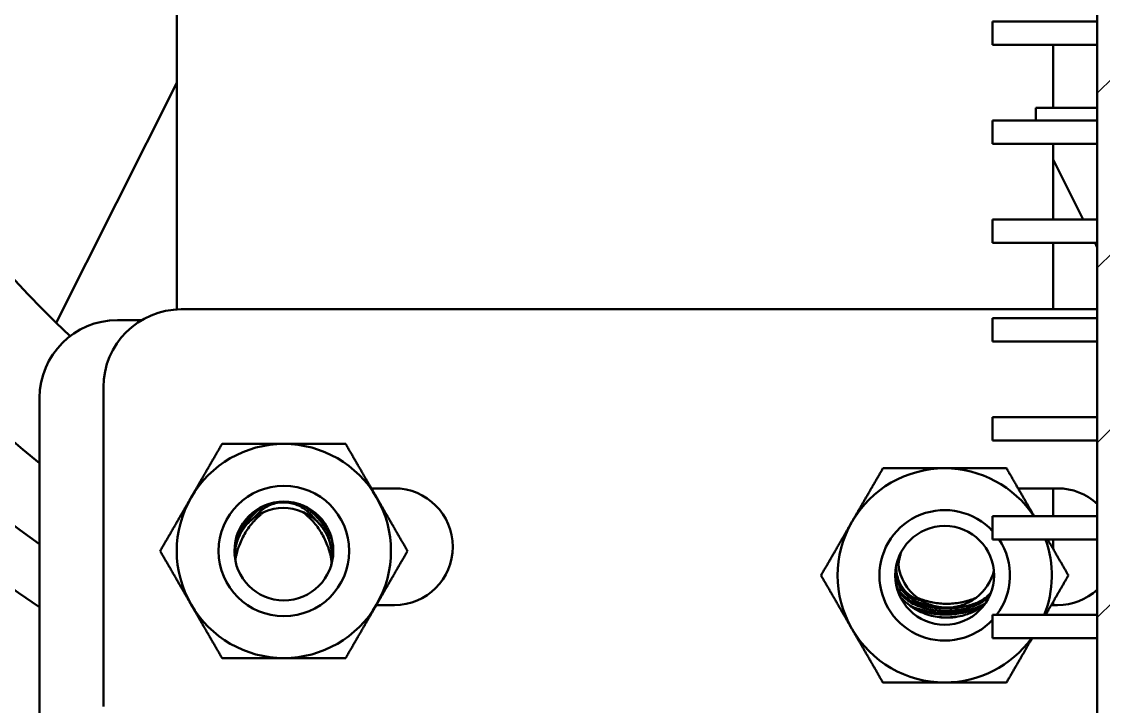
# Model space of a CAD drawing. Header units: millimetres. Extents: x -232 to 1390, y -69 to 653.
# Drawn here: x 394.4 to 422.18, y 105.43 to 123.02 of the extents above; entities that cross this region are included whole.
import ezdxf

# ---------------------------------------------------------------- set-up
doc = ezdxf.new("R2010")
doc.units = ezdxf.units.MM
doc.layers.add('Видимый контур (ГОСТ)', color=7, linetype='Continuous', lineweight=50)
doc.layers.add('Штриховка (ГОСТ)', color=7, linetype='Continuous', lineweight=18)

msp = doc.modelspace()

# ---------------------------------------------------------------- hatches: boundary and pattern name
at = {"layer": 'Штриховка (ГОСТ)'}
h = msp.add_hatch(dxfattribs=at)
h.set_pattern_fill('ANSI31', color=256, scale=25.4, style=0)
h.set_pattern_definition([(45, (0, 0), (-2.245064, 2.245064), [])])
h.paths.add_polyline_path([(422.025, 190.452), (422.437, 190.452), (422.437, 191.571), (422.437, 193.694), (422.437, 196.222), (422.437, 200.148), (422.437, 204.482), (422.437, 204.982), (422.025, 204.982)])
h.paths.add_polyline_path([(422.437, 189.491), (422.025, 189.491), (422.025, 54.987), (422.437, 54.987), (422.437, 76.721), (422.437, 77.221), (422.437, 78.721), (422.437, 79.221), (422.437, 188.271)])

# ---------------------------------------------------------------- linework, layer by layer
at = {"layer": 'Видимый контур (ГОСТ)'}
for p, q in [((422.025, 189.491), (422.025, 54.987)), ((398.389, 115.63), (398.389, 138.731)), ((419.337, 123.021), (422.025, 123.021)), ((419.337, 122.421), (419.337, 123.021)), ((419.337, 122.421), (422.025, 122.421)), ((420.889, 122.421), (420.889, 120.808)), ((398.389, 121.445), (395.294, 115.283)), ((420.447, 120.481), (420.447, 120.808)), ((420.447, 120.808), (422.025, 120.808)), ((419.337, 120.481), (422.025, 120.481)), ((419.337, 119.881), (419.337, 120.481)), ((419.337, 119.881), (422.025, 119.881)), ((420.889, 119.881), (420.889, 117.941)), ((420.889, 119.484), (421.664, 117.941)), ((419.337, 117.941), (422.025, 117.941)), ((419.337, 117.341), (419.337, 117.941)), ((419.337, 117.341), (422.025, 117.341)), ((420.889, 117.341), (420.889, 115.633)), ((421.966, 117.341), (422.025, 117.223)), ((422.025, 115.633), (398.504, 115.633)), ((397.485, 115.355), (396.864, 115.355)), ((419.337, 115.401), (422.025, 115.401)), ((419.337, 114.801), (419.337, 115.401)), ((419.337, 114.801), (422.025, 114.801)), ((396.504, 113.633), (396.504, 105.433)), ((394.864, 113.355), (394.864, 105.155)), ((419.337, 112.861), (422.025, 112.861)), ((419.337, 112.261), (419.337, 112.861)), ((419.337, 112.261), (422.025, 112.261)), ((403.383, 111.033), (403.974, 111.033)), ((419.991, 111.033), (421.004, 111.033)), ((420.889, 111.033), (420.889, 110.321)), ((419.337, 110.321), (422.025, 110.321)), ((419.337, 109.721), (419.337, 110.321)), ((419.337, 109.721), (422.025, 109.721)), ((420.889, 109.721), (420.889, 109.478)), ((420.889, 108.118), (420.889, 108.033)), ((403.974, 108.033), (403.509, 108.033)), ((419.119, 108.033), (419.118, 108.033)), ((419.337, 107.781), (422.025, 107.781)), ((419.337, 107.181), (419.337, 107.781)), ((421.004, 108.033), (420.84, 108.033)), ((419.337, 107.181), (422.025, 107.181))]:
    msp.add_line(p, q, dxfattribs=at)
for centre, radius in [((401.137, 109.424), 1.676), ((401.137, 109.424), 1.269), ((418.106, 108.798), 1.269)]:
    msp.add_circle(centre, radius, dxfattribs=at)
for centre, radius, start, end in [((409.147, 129.708), 33, 100.4764, 250.9747), ((409.147, 129.708), 26, 60.3085, 236.678), ((409.147, 129.708), 24.668, 58.528, 234.6189), ((409.147, 129.708), 23, 62.4231, 231.611), ((409.147, 129.708), 20, 49.9146, 227.5691), ((398.504, 113.633), 2, 90, 180), ((396.864, 113.355), 2, 90, 180), ((401.137, 109.424), 2.75, 90, 150), ((401.137, 109.424), 2.75, 30, 90), ((418.106, 108.798), 2.75, 90, 150), ((418.106, 108.798), 2.75, 33.6368, 90), ((403.974, 109.533), 1.5, 270, 90), ((421.004, 109.533), 1.5, 47.0622, 90), ((401.137, 109.424), 2.75, 150, 210), ((401.137, 109.424), 2.75, 330, 30), ((401.123, 109.282), 1.25, 67.0893, 112.9094), ((418.106, 108.798), 1.676, 42.7745, 317.2255), ((418.106, 108.798), 2.75, 150, 210), ((418.106, 108.798), 1.676, 322.6588, 33.4245), ((418.106, 108.798), 2.75, 338.3023, 19.6179), ((401.123, 109.282), 1.25, 350.1795, 352.9127), ((418.157, 109.219), 1.25, 187.0907, 232.9306), ((418.157, 109.219), 1.25, 307.0706, 346.007), ((421.004, 109.533), 1.5, 270, 312.9378), ((401.137, 109.424), 2.75, 210, 270), ((401.137, 109.424), 2.75, 270, 330), ((418.106, 108.798), 2.75, 210, 270), ((418.106, 108.798), 2.75, 270, 323.9925)]:
    msp.add_arc(centre, radius, start, end, dxfattribs=at)
for centre, major_axis, ratio, start_param, end_param in [((417.433, 108.232), (-0.576, 0.386), 0.431528, 1.449239, 1.596736), ((418.197, 109.284), (-1.35, -0.863), 0.972787, 0.870366, 0.989418)]:
    msp.add_ellipse(centre, major_axis=major_axis, ratio=ratio, start_param=start_param, end_param=end_param, dxfattribs=at)
for points, weights in [([(399.549, 112.174), (399.123, 111.437), (398.755, 110.799)], [2.49650608845, 2.68961150783, 2.68961150783]), ([(401.137, 112.174), (400.4, 112.174), (399.549, 112.174)], [2.68961150783, 2.68961150783, 2.49650609072]), ([(402.724, 112.174), (401.873, 112.174), (401.137, 112.174)], [2.49650608826, 2.68961150772, 2.68961150772]), ([(403.518, 110.799), (403.15, 111.437), (402.724, 112.174)], [2.68961150772, 2.68961150772, 2.49650609092]), ([(416.519, 111.548), (416.093, 110.811), (415.725, 110.173)], [2.49650608845, 2.68961150783, 2.68961150783]), ([(418.106, 111.548), (417.37, 111.548), (416.519, 111.548)], [2.68961150783, 2.68961150783, 2.49650609072]), ([(419.694, 111.548), (418.843, 111.548), (418.106, 111.548)], [2.49650608826, 2.68961150772, 2.68961150772]), ([(420.402, 110.321), (420.073, 110.891), (419.694, 111.548)], [2.68700930259, 2.66719499805, 2.49650609092]), ([(398.755, 110.799), (398.387, 110.161), (397.961, 109.424)], [2.68961150783, 2.68961150783, 2.49650609114]), ([(404.312, 109.424), (403.887, 110.161), (403.518, 110.799)], [2.49650608984, 2.68961150778, 2.68961150778]), ([(415.725, 110.173), (415.356, 109.535), (414.931, 108.798)], [2.68961150783, 2.68961150783, 2.49650609114]), ([(421.282, 108.798), (420.999, 109.289), (420.749, 109.721)], [2.49650608984, 2.62187150442, 2.66584879773]), ([(397.961, 109.424), (398.387, 108.687), (398.755, 108.049)], [2.49650608865, 2.68961150783, 2.68961150783]), ([(403.518, 108.049), (403.887, 108.687), (404.312, 109.424)], [2.68961150778, 2.68961150778, 2.49650609023]), ([(414.931, 108.798), (415.356, 108.061), (415.725, 107.423)], [2.49650608865, 2.68961150783, 2.68961150783]), ([(420.695, 107.781), (420.969, 108.256), (421.282, 108.798)], [2.67456202549, 2.63570291327, 2.49650609023]), ([(398.755, 108.049), (399.123, 107.411), (399.549, 106.674)], [2.68961150783, 2.68961150783, 2.4965060901]), ([(402.724, 106.674), (403.15, 107.411), (403.518, 108.049)], [2.49650608826, 2.68961150783, 2.68961150783]), ([(415.725, 107.423), (416.093, 106.785), (416.519, 106.048)], [2.68961150783, 2.68961150783, 2.4965060901]), ([(419.694, 106.048), (420.044, 106.654), (420.349, 107.181)], [2.49650608826, 2.65313508498, 2.68272133651]), ([(399.549, 106.674), (400.4, 106.674), (401.137, 106.674)], [2.49650608881, 2.68961150783, 2.68961150783]), ([(401.137, 106.674), (401.873, 106.674), (402.724, 106.674)], [2.68961150783, 2.68961150783, 2.49650609093]), ([(416.519, 106.048), (417.37, 106.048), (418.106, 106.048)], [2.49650608881, 2.68961150783, 2.68961150783]), ([(418.106, 106.048), (418.843, 106.048), (419.694, 106.048)], [2.68961150783, 2.68961150783, 2.49650609093])]:
    msp.add_rational_spline(points, weights, degree=2, dxfattribs=at)
for points, knots in [([(400.195, 110.186), (400.265, 110.273), (400.36, 110.377), (400.526, 110.511), (400.595, 110.565), (400.696, 110.614)], [-0.2370297, -0.2370297, -0.2370297, -0.2370297, -0.0834002, -0.0834002, -0.0448901, -0.0448901, -0.0448901, -0.0448901]), ([(401.123, 110.673), (401.056, 110.672), (400.99, 110.664), (400.866, 110.635), (400.809, 110.615), (400.64, 110.536), (400.564, 110.471), (400.514, 110.425)], [-0.04150844, -0.04150844, -0.04150844, -0.04150844, -0.03072302, -0.03072302, -0.02075512, -0.02075512, 0, 0, 0, 0]), ([(401.805, 110.383), (401.752, 110.433), (401.697, 110.481), (401.571, 110.565), (401.501, 110.6), (401.378, 110.641), (401.328, 110.654), (401.251, 110.666), (401.225, 110.669), (401.187, 110.672), (401.174, 110.672), (401.16, 110.673), (401.158, 110.673), (401.154, 110.673), (401.151, 110.673), (401.14, 110.673), (401.131, 110.673), (401.123, 110.673)], [-0.07504453, -0.07504453, -0.07504453, -0.07504453, -0.05360637, -0.05360637, -0.0305523, -0.0305523, -0.01522468, -0.01522468, -0.00758205, -0.00758205, -0.00378669, -0.00378669, -0.00331389, -0.00331389, -0.00248747, -0.00248747, -0.000001, -0.000001, -0.000001, -0.000001]), ([(401.549, 110.624), (401.56, 110.619), (401.571, 110.614), (401.631, 110.584), (401.678, 110.556), (401.781, 110.483), (401.957, 110.351), (402.166, 110.077), (402.202, 110.024), (402.237, 109.968), (402.239, 109.965), (402.244, 109.956), (402.248, 109.949), (402.26, 109.929), (402.268, 109.916), (402.315, 109.833), (402.348, 109.765), (402.375, 109.701)], [-0.8232486, -0.8232486, -0.8232486, -0.8232486, -0.7991493, -0.7991493, -0.6859391, -0.6859391, -0.5471376, -0.5471376, -0.5159077, -0.5159077, -0.5144482, -0.5144482, -0.5106253, -0.5106253, -0.503119, -0.503119, -0.4640285, -0.4640285, -0.4640285, -0.4640285]), ([(400.637, 110.433), (400.583, 110.41), (400.539, 110.389), (400.417, 110.315), (400.352, 110.269), (400.24, 110.168), (400.191, 110.118), (400.124, 110.033), (400.103, 110.004), (400.07, 109.955), (400.057, 109.935), (400.034, 109.896), (400.024, 109.877), (400, 109.831), (399.987, 109.804), (399.951, 109.721), (399.932, 109.665), (399.897, 109.536), (399.885, 109.465), (399.875, 109.364), (399.874, 109.332), (399.873, 109.303)], [0.0000069, 0.0000069, 0.0000069, 0.0000069, 0.0250547, 0.0250547, 0.050355, 0.050355, 0.0696593, 0.0696593, 0.0788185, 0.0788185, 0.0846755, 0.0846755, 0.090226, 0.090226, 0.0977921, 0.0977921, 0.1136581, 0.1136581, 0.1352904, 0.1352904, 0.1467429, 0.1467429, 0.1467429, 0.1467429]), ([(400.376, 110.284), (400.352, 110.266), (400.327, 110.246), (400.251, 110.18), (400.199, 110.127), (400.128, 110.039), (400.106, 110.009), (400.072, 109.958), (400.059, 109.939), (400.036, 109.899), (400.026, 109.88), (400.002, 109.835), (399.989, 109.809), (399.954, 109.729), (399.935, 109.675), (399.893, 109.524), (399.879, 109.431), (399.875, 109.346)], [0.000001, 0.000001, 0.000001, 0.000001, 0.0116403, 0.0116403, 0.0360046, 0.0360046, 0.0473686, 0.0473686, 0.0544466, 0.0544466, 0.0610289, 0.0610289, 0.0698056, 0.0698056, 0.0879356, 0.0879356, 0.1220568, 0.1220568, 0.1220568, 0.1220568]), ([(400.637, 110.433), (400.627, 110.427), (400.618, 110.42), (400.609, 110.413), (400.6, 110.406), (400.592, 110.4), (400.583, 110.393), (400.572, 110.384), (400.561, 110.374), (400.55, 110.365), (400.538, 110.355), (400.527, 110.345), (400.516, 110.335), (400.498, 110.319), (400.48, 110.303), (400.462, 110.285), (400.459, 110.282), (400.455, 110.278), (400.451, 110.275), (400.434, 110.258), (400.416, 110.24), (400.4, 110.222), (400.388, 110.209), (400.376, 110.197), (400.364, 110.184), (400.361, 110.18), (400.357, 110.176), (400.353, 110.172), (400.346, 110.163), (400.338, 110.154), (400.331, 110.145), (400.254, 110.055), (400.186, 109.959), (400.127, 109.857), (400.068, 109.755), (400.019, 109.647), (399.979, 109.536), (399.976, 109.529), (399.974, 109.521), (399.971, 109.514), (399.955, 109.467), (399.94, 109.417), (399.927, 109.367), (399.92, 109.338), (399.913, 109.309), (399.907, 109.281), (399.904, 109.266), (399.901, 109.251), (399.898, 109.237), (399.896, 109.222), (399.893, 109.208), (399.891, 109.194), (399.891, 109.192), (399.89, 109.189), (399.89, 109.187)], [0.0000051, 0.0000051, 0.0000051, 0.0000051, 0.0033335, 0.0033335, 0.0033335, 0.0063292, 0.0063292, 0.0063292, 0.0102625, 0.0102625, 0.0102625, 0.0141908, 0.0141908, 0.0141908, 0.0203823, 0.0203823, 0.0203823, 0.0216541, 0.0216541, 0.0216541, 0.0278394, 0.0278394, 0.0278394, 0.0322678, 0.0322678, 0.0322678, 0.0337012, 0.0337012, 0.0337012, 0.0367146, 0.0367146, 0.0367146, 0.0677247, 0.0677247, 0.0677247, 0.0987348, 0.0987348, 0.0987348, 0.1007812, 0.1007812, 0.1007812, 0.1137941, 0.1137941, 0.1137941, 0.1212556, 0.1212556, 0.1212556, 0.1251884, 0.1251884, 0.1251884, 0.1291146, 0.1291146, 0.1291146, 0.1297439, 0.1297439, 0.1297439, 0.1297439]), ([(400.336, 110.408), (400.327, 110.399), (400.318, 110.39), (400.245, 110.311), (400.184, 110.237), (400.071, 110.079), (400.018, 109.995), (399.969, 109.905), (399.967, 109.902), (399.963, 109.894), (399.96, 109.889), (399.953, 109.875), (399.948, 109.866), (399.944, 109.858)], [-1.0872125, -1.0872125, -1.0872125, -1.0872125, -1.0643396, -1.0643396, -0.8947527, -0.8947527, -0.7197127, -0.7197127, -0.7142654, -0.7142654, -0.7035009, -0.7035009, -0.6866102, -0.6866102, -0.6866102, -0.6866102]), ([(400.514, 110.425), (400.49, 110.403), (400.466, 110.38), (400.42, 110.333), (400.398, 110.309), (400.376, 110.284)], [-0.02015417, -0.02015417, -0.02015417, -0.02015417, -0.01019932, -0.01019932, 0, 0, 0, 0]), ([(401.61, 110.433), (401.679, 110.404), (401.751, 110.369), (401.929, 110.243), (402.001, 110.176), (402.092, 110.073), (402.12, 110.037), (402.162, 109.977), (402.176, 109.956), (402.201, 109.915), (402.212, 109.897), (402.234, 109.855), (402.246, 109.832), (402.277, 109.765), (402.294, 109.721), (402.339, 109.588), (402.36, 109.49), (402.372, 109.35), (402.373, 109.315), (402.373, 109.282)], [-0.206525, -0.206525, -0.206525, -0.206525, -0.1611081, -0.1611081, -0.121763, -0.121763, -0.1027676, -0.1027676, -0.0926084, -0.0926084, -0.0840582, -0.0840582, -0.0738166, -0.0738166, -0.0544084, -0.0544084, -0.0140705, -0.0140705, -0.000001, -0.000001, -0.000001, -0.000001]), ([(402.364, 109.127), (402.363, 109.139), (402.362, 109.15), (402.36, 109.162), (402.359, 109.172), (402.357, 109.183), (402.355, 109.194), (402.353, 109.208), (402.351, 109.222), (402.348, 109.237), (402.345, 109.251), (402.342, 109.266), (402.339, 109.281), (402.334, 109.304), (402.329, 109.328), (402.323, 109.352), (402.322, 109.357), (402.32, 109.362), (402.319, 109.367), (402.313, 109.391), (402.306, 109.415), (402.299, 109.438), (402.294, 109.455), (402.289, 109.471), (402.284, 109.488), (402.282, 109.493), (402.28, 109.498), (402.279, 109.503), (402.275, 109.514), (402.271, 109.525), (402.267, 109.536), (402.228, 109.647), (402.178, 109.755), (402.119, 109.857), (402.06, 109.959), (401.992, 110.055), (401.915, 110.145), (401.91, 110.151), (401.905, 110.157), (401.9, 110.163), (401.898, 110.166), (401.896, 110.168), (401.894, 110.171), (401.863, 110.206), (401.83, 110.241), (401.795, 110.275), (401.777, 110.292), (401.759, 110.309), (401.742, 110.325), (401.738, 110.329), (401.734, 110.332), (401.73, 110.335), (401.719, 110.345), (401.708, 110.355), (401.697, 110.365), (401.686, 110.374), (401.674, 110.384), (401.663, 110.393), (401.654, 110.4), (401.644, 110.408), (401.635, 110.415), (401.626, 110.421), (401.618, 110.427), (401.61, 110.433)], [0.0000077, 0.0000077, 0.0000077, 0.0000077, 0.0033352, 0.0033352, 0.0033352, 0.0063271, 0.0063271, 0.0063271, 0.0102586, 0.0102586, 0.0102586, 0.0141878, 0.0141878, 0.0141878, 0.0203789, 0.0203789, 0.0203789, 0.0216495, 0.0216495, 0.0216495, 0.0278337, 0.0278337, 0.0278337, 0.0322596, 0.0322596, 0.0322596, 0.0336971, 0.0336971, 0.0336971, 0.0367037, 0.0367037, 0.0367037, 0.0676982, 0.0676982, 0.0676982, 0.0986926, 0.0986926, 0.0986926, 0.1007378, 0.1007378, 0.1007378, 0.101623, 0.101623, 0.101623, 0.1137451, 0.1137451, 0.1137451, 0.1199311, 0.1199311, 0.1199311, 0.1212036, 0.1212036, 0.1212036, 0.1251343, 0.1251343, 0.1251343, 0.12906, 0.12906, 0.12906, 0.1323861, 0.1323861, 0.1323861, 0.1353757, 0.1353757, 0.1353757, 0.1353757]), ([(402.002, 110.17), (401.989, 110.187), (401.975, 110.203), (401.961, 110.22), (401.954, 110.228), (401.947, 110.236), (401.94, 110.244), (401.933, 110.252), (401.926, 110.26), (401.919, 110.268), (401.905, 110.283), (401.89, 110.299), (401.875, 110.314), (401.868, 110.322), (401.861, 110.329), (401.853, 110.337), (401.845, 110.345), (401.837, 110.353), (401.829, 110.36), (401.821, 110.368), (401.813, 110.376), (401.805, 110.383)], [0, 0, 0, 0, 0.0000640255, 0.0000640255, 0.0000640255, 0.0000960325, 0.0000960325, 0.0000960325, 0.0001280395, 0.0001280395, 0.0001280395, 0.0001920653, 0.0001920653, 0.0001920653, 0.0002240724, 0.0002240724, 0.0002240724, 0.000257559, 0.000257559, 0.000257559, 0.0002910554, 0.0002910554, 0.0002910554, 0.0002910554]), ([(402.274, 109.987), (402.272, 109.99), (402.27, 109.993), (402.212, 110.087), (402.15, 110.173), (402.044, 110.3), (402.004, 110.344), (401.963, 110.387)], [-0.21415591, -0.21415591, -0.21415591, -0.21415591, -0.21204027, -0.21204027, -0.15458174, -0.15458174, -0.12237969, -0.12237969, -0.12237969, -0.12237969]), ([(399.886, 109.641), (399.896, 109.668), (399.906, 109.694), (399.941, 109.776), (399.967, 109.831), (399.997, 109.887), (399.998, 109.888), (400.027, 109.942), (400.057, 109.992), (400.123, 110.091), (400.158, 110.139), (400.195, 110.186)], [-0.06300075, -0.06300075, -0.06300075, -0.06300075, -0.05448693, -0.05448693, -0.03610295, -0.03610295, -0.03554981, -0.03554981, -0.01790683, -0.01790683, -0.000001, -0.000001, -0.000001, -0.000001]), ([(402.31, 109.674), (402.306, 109.686), (402.302, 109.698), (402.284, 109.747), (402.268, 109.785), (402.24, 109.844), (402.228, 109.866), (402.206, 109.906), (402.195, 109.925), (402.169, 109.967), (402.154, 109.989), (402.115, 110.044), (402.09, 110.074), (402.055, 110.115), (402.045, 110.126), (402.024, 110.148), (402.013, 110.16), (402.002, 110.17)], [-0.06125112, -0.06125112, -0.06125112, -0.06125112, -0.05715944, -0.05715944, -0.04451122, -0.04451122, -0.03716076, -0.03716076, -0.03064081, -0.03064081, -0.02239325, -0.02239325, -0.01014279, -0.01014279, -0.00519532, -0.00519532, -0.000001, -0.000001, -0.000001, -0.000001]), ([(402.406, 109.428), (402.402, 109.44), (402.398, 109.452), (402.394, 109.464), (402.39, 109.474), (402.387, 109.484), (402.383, 109.494), (402.38, 109.504), (402.376, 109.514), (402.373, 109.524), (402.369, 109.534), (402.365, 109.543), (402.362, 109.553), (402.36, 109.558), (402.358, 109.563), (402.356, 109.567), (402.354, 109.572), (402.352, 109.577), (402.35, 109.582), (402.346, 109.592), (402.342, 109.602), (402.338, 109.612), (402.329, 109.632), (402.32, 109.653), (402.31, 109.674)], [0.0000253458, 0.0000253458, 0.0000253458, 0.0000253458, 0.0000640261, 0.0000640261, 0.0000640261, 0.0000960329, 0.0000960329, 0.0000960329, 0.0001280397, 0.0001280397, 0.0001280397, 0.0001600464, 0.0001600464, 0.0001600464, 0.0001756056, 0.0001756056, 0.0001756056, 0.0001920531, 0.0001920531, 0.0001920531, 0.0002240598, 0.0002240598, 0.0002240598, 0.000293104, 0.000293104, 0.000293104, 0.000293104]), ([(402.373, 109.282), (402.373, 109.265), (402.373, 109.248), (402.372, 109.231), (402.372, 109.22), (402.371, 109.21), (402.37, 109.199), (402.37, 109.195), (402.37, 109.189), (402.369, 109.18), (402.368, 109.17), (402.367, 109.159), (402.366, 109.145), (402.365, 109.14), (402.364, 109.134), (402.364, 109.127)], [-0.06049488, -0.06049488, -0.06049488, -0.06049488, -0.03314738, -0.03314738, -0.03314738, -0.01510477, -0.01510477, -0.01510477, -0.00899709, -0.00899709, -0.00899709, -0.00271012, -0.00271012, -0.00271012, -0.00000707, -0.00000707, -0.00000707, -0.00000707]), ([(416.987, 109.396), (416.978, 109.366), (416.969, 109.335), (416.961, 109.304), (416.954, 109.275), (416.947, 109.246), (416.941, 109.218), (416.938, 109.203), (416.935, 109.188), (416.932, 109.174), (416.93, 109.159), (416.927, 109.145), (416.925, 109.131), (416.923, 109.119), (416.921, 109.107), (416.92, 109.095), (416.918, 109.085), (416.917, 109.074), (416.917, 109.065)], [0.10579812, 0.10579812, 0.10579812, 0.10579812, 0.11379414, 0.11379414, 0.11379414, 0.12125555, 0.12125555, 0.12125555, 0.12518835, 0.12518835, 0.12518835, 0.12911456, 0.12911456, 0.12911456, 0.13244209, 0.13244209, 0.13244209, 0.13543651, 0.13543651, 0.13543651, 0.13543651]), ([(416.866, 109.067), (416.86, 108.995), (416.863, 108.935), (416.876, 108.821), (416.891, 108.756), (416.929, 108.65), (416.948, 108.608), (416.971, 108.566), (416.971, 108.565), (416.975, 108.559), (416.978, 108.554), (417.031, 108.462), (417.087, 108.401), (417.193, 108.298), (417.267, 108.247), (417.346, 108.208)], [-0.07285109, -0.07285109, -0.07285109, -0.07285109, -0.0647021, -0.0647021, -0.05328664, -0.05328664, -0.04548376, -0.04548376, -0.04524259, -0.04524259, -0.04424553, -0.04424553, -0.02704537, -0.02704537, 0, 0, 0, 0]), ([(417.617, 108.041), (417.561, 108.057), (417.506, 108.075), (417.434, 108.102), (417.414, 108.11), (417.302, 108.159), (417.231, 108.206), (417.075, 108.331), (416.992, 108.43), (416.929, 108.543), (416.928, 108.545), (416.926, 108.549), (416.925, 108.55), (416.923, 108.555), (416.921, 108.559), (416.887, 108.624), (416.858, 108.695), (416.838, 108.774)], [-0.1869193, -0.1869193, -0.1869193, -0.1869193, -0.1701974, -0.1701974, -0.1650761, -0.1650761, -0.1412222, -0.1412222, -0.0986202, -0.0986202, -0.0979741, -0.0979741, -0.097327, -0.097327, -0.0960276, -0.0960276, -0.0726296, -0.0726296, -0.0726296, -0.0726296]), ([(416.869, 108.516), (416.869, 108.516), (416.869, 108.516), (416.87, 108.514), (416.871, 108.512), (416.902, 108.457), (416.936, 108.406), (417.05, 108.27), (417.14, 108.195), (417.264, 108.123), (417.289, 108.111), (417.355, 108.08), (417.394, 108.066), (417.551, 108.015), (417.686, 107.982), (417.841, 107.962)], [-0.1658998, -0.1658998, -0.1658998, -0.1658998, -0.1658247, -0.1658247, -0.1649336, -0.1649336, -0.1365763, -0.1365763, -0.0819563, -0.0819563, -0.068832, -0.068832, -0.0474628, -0.0474628, 0, 0, 0, 0]), ([(418.157, 107.881), (417.951, 107.879), (417.712, 107.909), (417.373, 108.027), (417.319, 108.054), (417.165, 108.135), (417.057, 108.223), (416.94, 108.362), (416.915, 108.396), (416.891, 108.432)], [-4.115741, -4.115741, -4.115741, -4.115741, -3.502722, -3.502722, -3.272043, -3.272043, -2.374367, -2.374367, -2.097858, -2.097858, -2.097858, -2.097858]), ([(418.551, 107.984), (418.699, 108.013), (418.815, 108.051), (418.892, 108.078), (418.9, 108.081), (418.944, 108.098), (418.986, 108.117), (419.134, 108.199), (419.225, 108.275), (419.299, 108.365)], [-0.19719101, -0.19719101, -0.19719101, -0.19719101, -0.15845906, -0.15845906, -0.15486085, -0.15486085, -0.13925629, -0.13925629, -0.10429372, -0.10429372, -0.10429372, -0.10429372]), ([(416.963, 108.247), (416.977, 108.232), (416.99, 108.217), (417.064, 108.141), (417.129, 108.084), (417.198, 108.032)], [0.01994087, 0.01994087, 0.01994087, 0.01994087, 0.0259429, 0.0259429, 0.05188483, 0.05188483, 0.05188483, 0.05188483]), ([(417.346, 108.208), (417.356, 108.204), (417.365, 108.199), (417.375, 108.195), (417.384, 108.191), (417.394, 108.187), (417.404, 108.183), (417.413, 108.179), (417.423, 108.175), (417.433, 108.172), (417.438, 108.17), (417.443, 108.169), (417.448, 108.167), (417.452, 108.166), (417.457, 108.164), (417.462, 108.163), (417.471, 108.16), (417.479, 108.157), (417.487, 108.155), (417.496, 108.153), (417.504, 108.15), (417.512, 108.148)], [0, 0, 0, 0, 0.0000320163, 0.0000320163, 0.0000320163, 0.0000640341, 0.0000640341, 0.0000640341, 0.0000960522, 0.0000960522, 0.0000960522, 0.000112055, 0.000112055, 0.000112055, 0.0001280572, 0.0001280572, 0.0001280572, 0.0001552545, 0.0001552545, 0.0001552545, 0.0001824655, 0.0001824655, 0.0001824655, 0.0001824655]), ([(417.404, 108.221), (417.413, 108.214), (417.422, 108.208), (417.431, 108.201), (417.436, 108.198), (417.441, 108.194), (417.446, 108.191), (417.451, 108.188), (417.455, 108.185), (417.46, 108.182), (417.469, 108.175), (417.478, 108.169), (417.488, 108.163), (417.496, 108.158), (417.505, 108.152), (417.515, 108.147), (417.521, 108.143), (417.527, 108.139), (417.534, 108.135), (417.537, 108.134), (417.54, 108.132), (417.542, 108.13), (417.563, 108.119), (417.585, 108.107), (417.607, 108.096), (417.611, 108.094), (417.615, 108.092), (417.619, 108.091), (417.637, 108.082), (417.656, 108.074), (417.675, 108.065), (417.687, 108.061), (417.699, 108.056), (417.711, 108.051), (417.737, 108.041), (417.763, 108.032), (417.791, 108.024), (417.821, 108.015), (417.852, 108.006), (417.884, 107.999), (417.895, 107.997), (417.907, 107.994), (417.918, 107.992), (417.953, 107.985), (417.988, 107.98), (418.025, 107.976), (418.061, 107.972), (418.097, 107.97), (418.134, 107.969), (418.142, 107.969), (418.149, 107.969), (418.157, 107.969)], [0, 0, 0, 0, 0.0000497827, 0.0000497827, 0.0000497827, 0.0000768786, 0.0000768786, 0.0000768786, 0.0001012491, 0.0001012491, 0.0001012491, 0.0001511617, 0.0001511617, 0.0001511617, 0.0001977599, 0.0001977599, 0.0001977599, 0.0002300936, 0.0002300936, 0.0002300936, 0.0002437035, 0.0002437035, 0.0002437035, 0.0003441866, 0.0003441866, 0.0003441866, 0.0003614982, 0.0003614982, 0.0003614982, 0.0004405616, 0.0004405616, 0.0004405616, 0.0004874071, 0.0004874071, 0.0004874071, 0.0005872936, 0.0005872936, 0.0005872936, 0.0006937055, 0.0006937055, 0.0006937055, 0.0007311106, 0.0007311106, 0.0007311106, 0.0008423788, 0.0008423788, 0.0008423788, 0.0009524787, 0.0009524787, 0.0009524787, 0.0009748142, 0.0009748142, 0.0009748142, 0.0009748142]), ([(417.404, 108.221), (417.416, 108.216), (417.428, 108.21), (417.44, 108.205), (417.447, 108.202), (417.455, 108.199), (417.465, 108.196), (417.473, 108.193), (417.481, 108.189), (417.49, 108.186), (417.499, 108.183), (417.508, 108.18), (417.518, 108.176), (417.527, 108.173), (417.538, 108.17), (417.548, 108.166), (417.574, 108.158), (417.602, 108.149), (417.633, 108.14), (417.669, 108.13), (417.709, 108.12), (417.752, 108.111), (417.77, 108.108), (417.787, 108.104), (417.805, 108.101), (417.921, 108.079), (418.039, 108.069), (418.157, 108.069)], [0.00001308, 0.00001308, 0.00001308, 0.00001308, 0.00400051, 0.00400051, 0.00400051, 0.00625756, 0.00625756, 0.00625756, 0.0081154, 0.0081154, 0.0081154, 0.00983177, 0.00983177, 0.00983177, 0.01150185, 0.01150185, 0.01150185, 0.01544227, 0.01544227, 0.01544227, 0.02008119, 0.02008119, 0.02008119, 0.02199591, 0.02199591, 0.02199591, 0.03453922, 0.03453922, 0.03453922, 0.03453922]), ([(417.512, 108.148), (417.565, 108.116), (417.65, 108.07), (417.834, 108.009), (417.91, 107.991), (418.023, 107.976), (418.054, 107.973), (418.098, 107.97), (418.11, 107.97), (418.133, 107.969), (418.145, 107.969), (418.157, 107.969)], [0.000001, 0.000001, 0.000001, 0.000001, 0.02678846, 0.02678846, 0.0430364, 0.0430364, 0.04907917, 0.04907917, 0.05134127, 0.05134127, 0.05357628, 0.05357628, 0.05357628, 0.05357628]), ([(419.263, 108.275), (419.229, 108.24), (419.191, 108.206), (419.064, 108.108), (418.966, 108.052), (418.716, 107.963), (418.612, 107.935), (418.45, 107.904), (418.393, 107.896), (418.306, 107.887), (418.277, 107.885), (418.232, 107.883), (418.217, 107.882), (418.199, 107.881), (418.195, 107.881), (418.18, 107.881), (418.169, 107.881), (418.157, 107.881)], [-0.142922, -0.142922, -0.142922, -0.142922, -0.1186431, -0.1186431, -0.0695767, -0.0695767, -0.0361582, -0.0361582, -0.0183927, -0.0183927, -0.0092594, -0.0092594, -0.0046381, -0.0046381, -0.0034777, -0.0034777, -0.000001, -0.000001, -0.000001, -0.000001]), ([(418.157, 108.069), (418.275, 108.069), (418.393, 108.079), (418.509, 108.101), (418.524, 108.104), (418.539, 108.107), (418.554, 108.11), (418.559, 108.111), (418.563, 108.111), (418.567, 108.112), (418.608, 108.121), (418.646, 108.131), (418.681, 108.14), (418.712, 108.149), (418.741, 108.158), (418.766, 108.166), (418.777, 108.17), (418.787, 108.173), (418.797, 108.176), (418.807, 108.18), (418.817, 108.184), (418.826, 108.187), (418.834, 108.19), (418.842, 108.193), (418.849, 108.196), (418.857, 108.198), (418.863, 108.201), (418.869, 108.203), (418.884, 108.209), (418.897, 108.215), (418.911, 108.221)], [0.000001, 0.000001, 0.000001, 0.000001, 0.03538066, 0.03538066, 0.03538066, 0.04000178, 0.04000178, 0.04000178, 0.04129778, 0.04129778, 0.04129778, 0.05386515, 0.05386515, 0.05386515, 0.06497786, 0.06497786, 0.06497786, 0.0697718, 0.0697718, 0.0697718, 0.07490678, 0.07490678, 0.07490678, 0.07976426, 0.07976426, 0.07976426, 0.08472482, 0.08472482, 0.08472482, 0.09736727, 0.09736727, 0.09736727, 0.09736727]), ([(418.157, 107.969), (418.186, 107.969), (418.215, 107.97), (418.244, 107.972), (418.273, 107.974), (418.301, 107.977), (418.329, 107.981), (418.352, 107.984), (418.374, 107.988), (418.396, 107.992), (418.432, 107.999), (418.466, 108.007), (418.499, 108.016), (418.507, 108.019), (418.515, 108.021), (418.523, 108.024), (418.551, 108.032), (418.577, 108.041), (418.603, 108.051), (418.628, 108.061), (418.653, 108.071), (418.676, 108.082), (418.683, 108.085), (418.689, 108.088), (418.695, 108.091), (418.713, 108.099), (418.73, 108.108), (418.746, 108.116), (418.755, 108.121), (418.763, 108.125), (418.771, 108.13), (418.781, 108.135), (418.79, 108.141), (418.8, 108.147), (418.805, 108.15), (418.811, 108.154), (418.817, 108.157), (418.826, 108.163), (418.835, 108.169), (418.845, 108.175), (418.848, 108.177), (418.851, 108.179), (418.855, 108.182), (418.857, 108.183), (418.859, 108.184), (418.861, 108.186), (418.869, 108.191), (418.877, 108.197), (418.885, 108.203), (418.891, 108.207), (418.897, 108.212), (418.903, 108.216), (418.906, 108.218), (418.908, 108.22), (418.911, 108.221)], [0.0009748142, 0.0009748142, 0.0009748142, 0.0009748142, 0.0010607032, 0.0010607032, 0.0010607032, 0.0011478646, 0.0011478646, 0.0011478646, 0.0012179729, 0.0012179729, 0.0012179729, 0.0013333156, 0.0013333156, 0.0013333156, 0.0013619811, 0.0013619811, 0.0013619811, 0.0014611316, 0.0014611316, 0.0014611316, 0.0015614429, 0.0015614429, 0.0015614429, 0.0015885025, 0.0015885025, 0.0015885025, 0.001665747, 0.001665747, 0.001665747, 0.0017042903, 0.0017042903, 0.0017042903, 0.0017518037, 0.0017518037, 0.0017518037, 0.0017806098, 0.0017806098, 0.0017806098, 0.0018292139, 0.0018292139, 0.0018292139, 0.001847024, 0.001847024, 0.001847024, 0.0018577801, 0.0018577801, 0.0018577801, 0.0019019909, 0.0019019909, 0.0019019909, 0.001934441, 0.001934441, 0.001934441, 0.001947449, 0.001947449, 0.001947449, 0.001947449]), ([(418.157, 107.831), (418.168, 107.832), (418.18, 107.832), (418.195, 107.832), (418.199, 107.832), (418.205, 107.832), (418.207, 107.833), (418.227, 107.833), (418.244, 107.834), (418.501, 107.849), (418.696, 107.895), (418.956, 107.979), (419.055, 108.018), (419.157, 108.086)], [-0.52653356, -0.52653356, -0.52653356, -0.52653356, -0.52481993, -0.52481993, -0.52425232, -0.52425232, -0.52392761, -0.52392761, -0.52132152, -0.52132152, -0.48578812, -0.48578812, -0.4623435, -0.4623435, -0.4623435, -0.4623435]), ([(419.133, 108.052), (419.045, 107.994), (418.968, 107.961), (418.829, 107.905), (418.736, 107.876), (418.565, 107.833), (418.487, 107.819), (418.367, 107.803), (418.326, 107.799), (418.263, 107.794), (418.242, 107.793), (418.216, 107.792), (418.21, 107.792), (418.201, 107.792), (418.197, 107.792), (418.181, 107.791), (418.169, 107.791), (418.157, 107.791)], [-0.0964607, -0.0964607, -0.0964607, -0.0964607, -0.08028065, -0.08028065, -0.05036694, -0.05036694, -0.025796, -0.025796, -0.01302806, -0.01302806, -0.00653728, -0.00653728, -0.00490468, -0.00490468, -0.00367785, -0.00367785, -0.000001, -0.000001, -0.000001, -0.000001]), ([(417.198, 108.032), (417.221, 108.019), (417.326, 107.961), (417.679, 107.869), (417.894, 107.828), (418.157, 107.831)], [-0.181648, -0.181648, -0.181648, -0.181648, -0.0792054, -0.0792054, -0.000001, -0.000001, -0.000001, -0.000001]), ([(417.281, 107.973), (417.298, 107.962), (417.315, 107.952), (417.332, 107.942), (417.401, 107.9), (417.474, 107.863), (417.549, 107.832), (417.619, 107.803), (417.691, 107.78), (417.764, 107.761), (417.831, 107.744), (417.9, 107.732), (417.969, 107.723)], [0.06215268, 0.06215268, 0.06215268, 0.06215268, 0.06813337, 0.06813337, 0.06813337, 0.09257274, 0.09257274, 0.09257274, 0.11531277, 0.11531277, 0.11531277, 0.13618101, 0.13618101, 0.13618101, 0.13618101]), ([(418.157, 107.791), (418.053, 107.79), (417.923, 107.796), (417.691, 107.837), (417.609, 107.856), (417.489, 107.892), (417.449, 107.905), (417.369, 107.935), (417.324, 107.953), (417.281, 107.973)], [-0.09884597, -0.09884597, -0.09884597, -0.09884597, -0.05257331, -0.05257331, -0.02684028, -0.02684028, -0.0141417, -0.0141417, -0.000001, -0.000001, -0.000001, -0.000001]), ([(418.157, 107.969), (418.121, 107.968), (418.085, 107.969), (418.043, 107.971), (418.036, 107.972), (418.008, 107.973), (417.986, 107.975), (417.944, 107.979), (417.923, 107.981), (417.88, 107.986), (417.859, 107.989), (417.817, 107.996), (417.796, 108), (417.754, 108.008), (417.733, 108.012), (417.702, 108.019), (417.692, 108.022), (417.66, 108.03), (417.638, 108.035), (417.617, 108.041)], [0, 0, 0, 0, 0.0001074074, 0.0001074074, 0.0001281229, 0.0001281229, 0.0001921185, 0.0001921185, 0.0002561134, 0.0002561134, 0.0003201075, 0.0003201075, 0.0003841007, 0.0003841007, 0.0004480932, 0.0004480932, 0.000480083, 0.000480083, 0.0005467695, 0.0005467695, 0.0005467695, 0.0005467695]), ([(417.841, 107.962), (417.862, 107.96), (417.883, 107.957), (417.925, 107.953), (417.946, 107.951), (417.989, 107.949), (418.01, 107.947), (418.066, 107.945), (418.1, 107.944), (418.142, 107.945), (418.15, 107.945), (418.157, 107.945)], [0, 0, 0, 0, 0.0000640249, 0.0000640249, 0.00012805, 0.00012805, 0.0001920757, 0.0001920757, 0.0002962986, 0.0002962986, 0.0003184201, 0.0003184201, 0.0003184201, 0.0003184201]), ([(418.157, 107.945), (418.169, 107.945), (418.182, 107.945), (418.195, 107.946), (418.198, 107.946), (418.202, 107.946), (418.206, 107.946), (418.222, 107.947), (418.239, 107.947), (418.255, 107.948), (418.288, 107.95), (418.322, 107.953), (418.355, 107.956), (418.398, 107.96), (418.442, 107.966), (418.486, 107.973), (418.507, 107.976), (418.529, 107.98), (418.551, 107.984)], [-0.03969243, -0.03969243, -0.03969243, -0.03969243, -0.03586072, -0.03586072, -0.03586072, -0.03472921, -0.03472921, -0.03472921, -0.02978843, -0.02978843, -0.02978843, -0.01982524, -0.01982524, -0.01982524, -0.00659906, -0.00659906, -0.00659906, 0, 0, 0, 0]), ([(418.446, 107.739), (418.516, 107.751), (418.585, 107.769), (418.652, 107.791), (418.752, 107.823), (418.849, 107.866), (418.942, 107.918), (418.97, 107.934), (418.997, 107.95), (419.025, 107.968), (419.057, 107.989), (419.089, 108.011), (419.12, 108.035)], [0.00000109, 0.00000109, 0.00000109, 0.00000109, 0.02132991, 0.02132991, 0.02132991, 0.05317314, 0.05317314, 0.05317314, 0.06288372, 0.06288372, 0.06288372, 0.07457615, 0.07457615, 0.07457615, 0.07457615]), ([(417.969, 107.723), (418, 107.721), (418.031, 107.72), (418.094, 107.718), (418.126, 107.718), (418.157, 107.718)], [-0.01890801, -0.01890801, -0.01890801, -0.01890801, -0.00945452, -0.00945452, -0.000001, -0.000001, -0.000001, -0.000001]), ([(418.157, 107.718), (418.169, 107.718), (418.181, 107.719), (418.196, 107.719), (418.2, 107.719), (418.207, 107.719), (418.209, 107.719), (418.217, 107.72), (418.223, 107.72), (418.253, 107.721), (418.278, 107.723), (418.35, 107.728), (418.398, 107.732), (418.446, 107.739)], [-0.02904414, -0.02904414, -0.02904414, -0.02904414, -0.0254675, -0.0254675, -0.02428091, -0.02428091, -0.02360217, -0.02360217, -0.02178978, -0.02178978, -0.01450958, -0.01450958, -0.000001, -0.000001, -0.000001, -0.000001]), ([(418.446, 107.739), (418.399, 107.73), (418.351, 107.723), (418.277, 107.717), (418.251, 107.715), (418.202, 107.713), (418.18, 107.712), (418.157, 107.712)], [-0.02946854, -0.02946854, -0.02946854, -0.02946854, -0.01460328, -0.01460328, -0.00677914, -0.00677914, -0.000001, -0.000001, -0.000001, -0.000001])]:
    msp.add_open_spline(points, degree=3, knots=knots, dxfattribs=at)
for points in [[(399.875, 109.346), (399.874, 109.342), (399.872, 109.337), (399.871, 109.332)], [(416.907, 109.213), (416.907, 109.157), (416.911, 109.11), (416.917, 109.065)]]:
    msp.add_open_spline(points, degree=3, dxfattribs=at)

doc.saveas('drawing.dxf')
